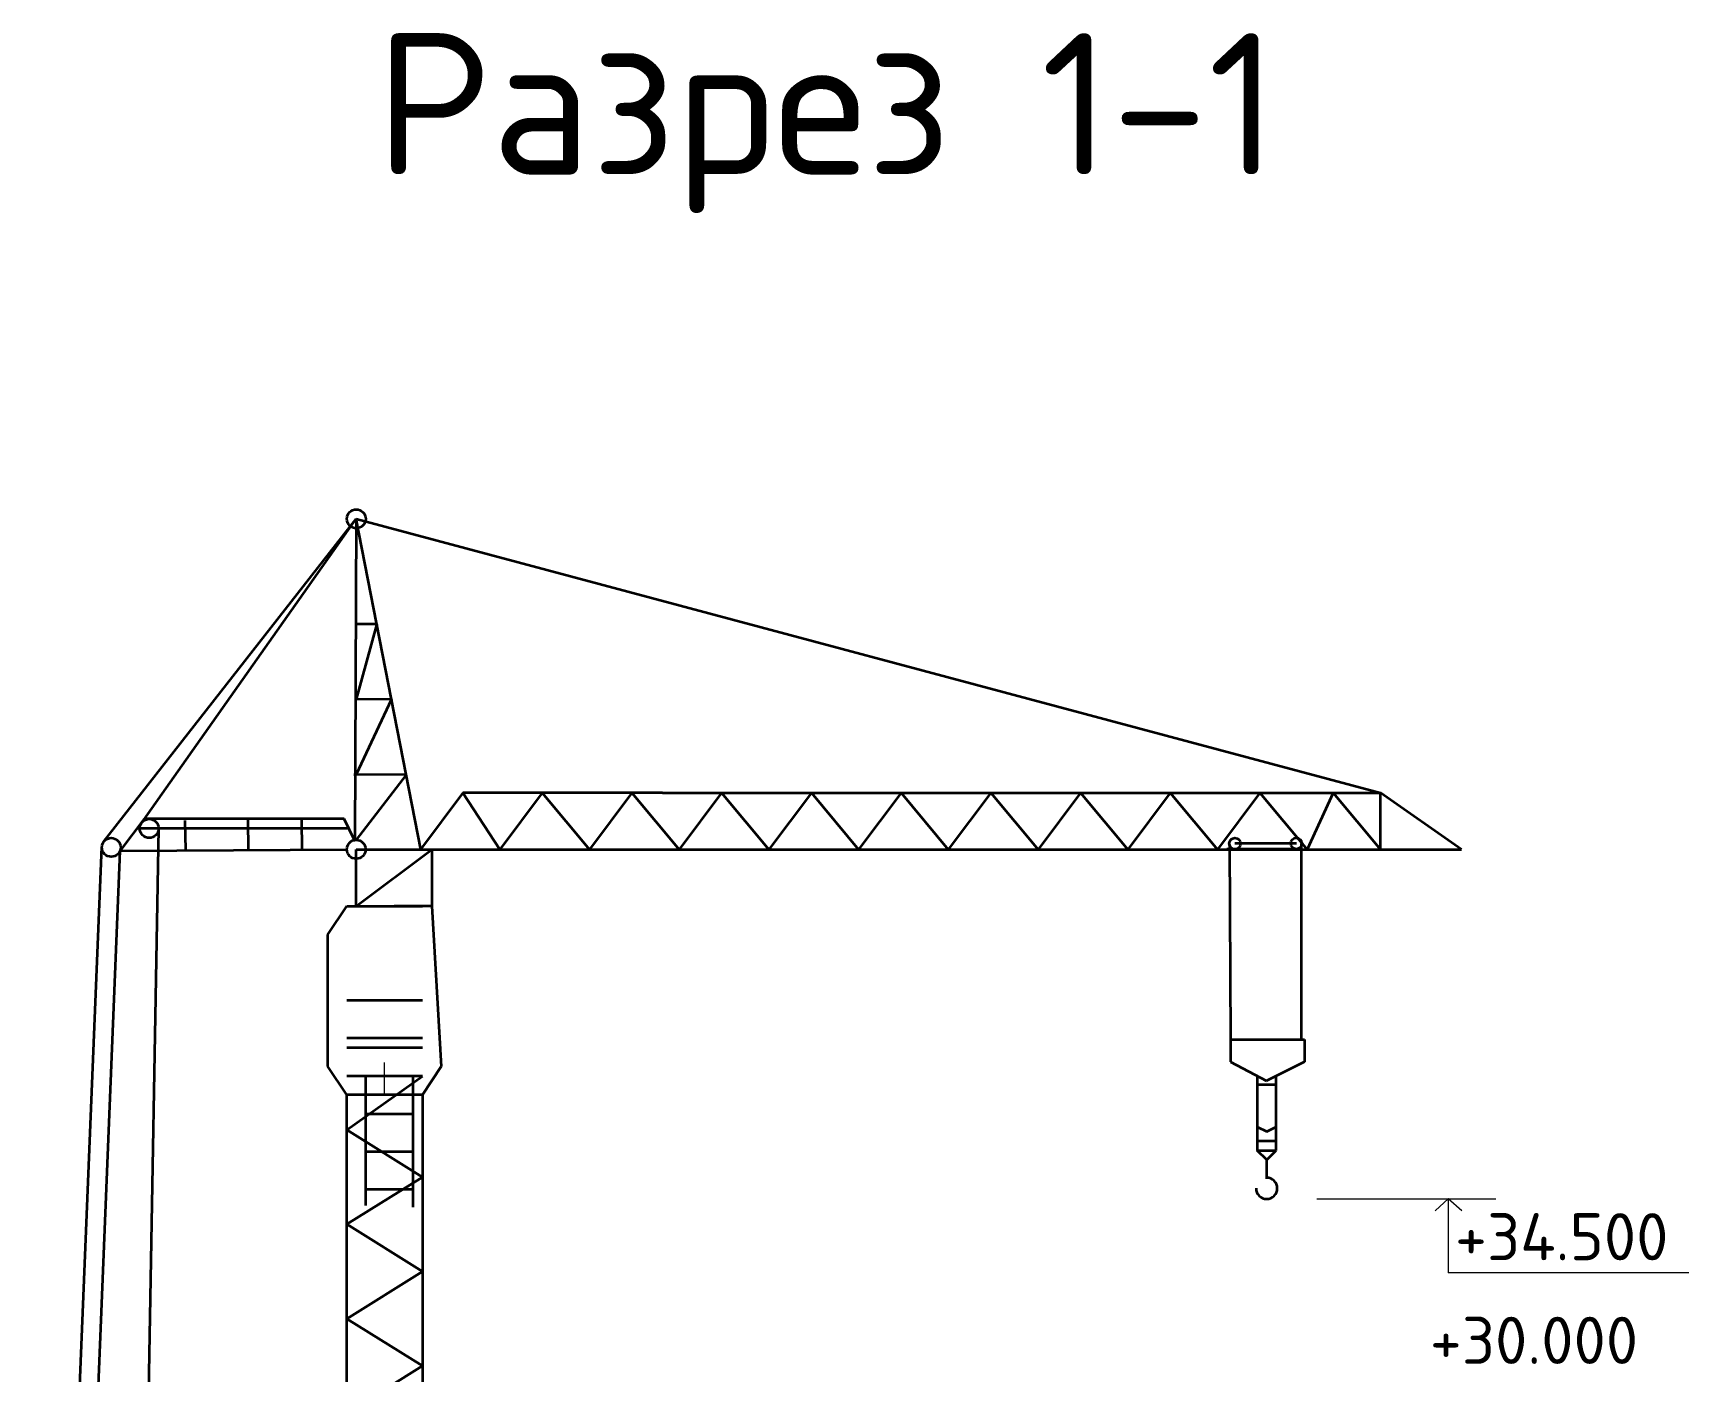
# Model space of a CAD drawing. Header units: millimetres. Extents: x -782 to 10910, y 3841 to 13237.
# Drawn here: x -636.6 to -566.4, y 4303.1 to 4359.9 of the extents above; entities that cross this region are included whole.
import ezdxf

# ---------------------------------------------------------------- set-up
doc = ezdxf.new("R2010")
doc.units = ezdxf.units.MM
doc.layers.add('Узлы', color=4, linetype='Continuous', lineweight=30)
doc.styles.add('2.5', font='isocpeur.ttf', dxfattribs={"height": 2})
doc.styles.add('Isocpeur', font='isocpeur.ttf')

msp = doc.modelspace()

# ---------------------------------------------------------------- linework, layer by layer
at = {"lineweight": 35}
for p, q in [((-633.652611, 4325.56062), (-622.93183, 4339.268297)), ((-631.950834, 4326.491914), (-622.93183, 4339.268297)), ((-622.93183, 4339.268297), (-622.994038, 4325.63866)), ((-622.93183, 4339.268297), (-579.479103, 4327.647162)), ((-620.187475, 4325.242789), (-622.93183, 4339.268297)), ((-620.187475, 4325.242789), (-622.93183, 4339.268297)), ((-622.952156, 4334.814899), (-622.059642, 4334.810825)), ((-622.059642, 4334.810825), (-622.93183, 4331.609943)), ((-622.966699, 4331.628468), (-621.435586, 4331.62148)), ((-621.435586, 4331.62148), (-622.93183, 4328.415786)), ((-623.035231, 4328.414988), (-620.811531, 4328.432134)), ((-620.811531, 4328.411586), (-622.93183, 4325.643518)), ((-618.406824, 4327.647162), (-620.210103, 4325.242789)), ((-609.937191, 4327.647162), (-618.406824, 4327.647162)), ((-618.406824, 4327.647162), (-616.848074, 4325.242789)), ((-615.044794, 4327.647162), (-616.848074, 4325.242789)), ((-615.044794, 4327.647162), (-613.04115, 4325.242789)), ((-611.23787, 4327.647162), (-613.04115, 4325.242789)), ((-611.23787, 4327.647162), (-609.234226, 4325.242789)), ((-609.937191, 4327.647162), (-579.479103, 4327.647162)), ((-609.937191, 4327.647162), (-579.479103, 4327.647162)), ((-607.430947, 4327.647162), (-609.234226, 4325.242789)), ((-607.430947, 4327.647162), (-605.427303, 4325.242789)), ((-603.624023, 4327.647162), (-605.427303, 4325.242789)), ((-603.624023, 4327.647162), (-601.620379, 4325.242789)), ((-599.8171, 4327.647162), (-601.620379, 4325.242789)), ((-599.8171, 4327.647162), (-597.813455, 4325.242789)), ((-596.010176, 4327.647162), (-597.813455, 4325.242789)), ((-596.010176, 4327.647162), (-594.006532, 4325.242789)), ((-592.203252, 4327.647162), (-594.006532, 4325.242789)), ((-592.203252, 4327.647162), (-590.199608, 4325.242789)), ((-588.396329, 4327.647162), (-590.199608, 4325.242789)), ((-588.396329, 4327.647162), (-586.392685, 4325.242789)), ((-584.589405, 4327.647162), (-586.392685, 4325.242789)), ((-584.589405, 4327.647162), (-582.585761, 4325.242789)), ((-581.482216, 4327.647162), (-582.585761, 4325.242789)), ((-581.482216, 4327.647162), (-579.479103, 4325.242789)), ((-576.043225, 4325.242789), (-579.479103, 4327.647162)), ((-579.479103, 4325.242789), (-579.479103, 4327.647162)), ((-632.921413, 4325.204134), (-631.92229, 4326.532349)), ((-632.692706, 4247.621198), (-631.315541, 4326.124592)), ((-623.243414, 4326.131621), (-632.202603, 4326.131621)), ((-623.440112, 4326.532349), (-631.92229, 4326.532349)), ((-630.1701, 4325.215225), (-630.186619, 4326.470824)), ((-627.507454, 4325.22681), (-627.523973, 4326.482409)), ((-625.225069, 4325.23516), (-625.241589, 4326.490758)), ((-623.000886, 4325.637523), (-623.440112, 4326.532349)), ((-636.643086, 4254.032859), (-633.727201, 4325.343679)), ((-635.836802, 4253.892515), (-632.946704, 4325.182116)), ((-632.946704, 4325.182116), (-623.332558, 4325.242789)), ((-622.93183, 4322.838416), (-619.725999, 4325.242789)), ((-622.93183, 4322.838416), (-622.93183, 4325.242789)), ((-622.93183, 4325.242789), (-620.928186, 4325.242789)), ((-620.928186, 4325.242789), (-609.937191, 4325.242789)), ((-619.725999, 4325.242789), (-619.725999, 4322.838416)), ((-609.937191, 4325.242789), (-576.043225, 4325.242789)), ((-609.937191, 4325.242789), (-576.043225, 4325.242789)), ((-624.134016, 4321.63623), (-623.332558, 4322.838416)), ((-623.332558, 4322.838416), (-620.126728, 4322.838416)), ((-623.332558, 4322.838416), (-621.328914, 4322.838416)), ((-619.725999, 4322.838416), (-621.328914, 4322.838416)), ((-619.725999, 4322.838416), (-619.32527, 4316.026026)), ((-624.134016, 4316.026026), (-624.134016, 4321.63623)), ((-620.126728, 4318.831128), (-623.332558, 4318.831128)), ((-620.126728, 4317.228213), (-623.332558, 4317.228213)), ((-620.126728, 4316.827484), (-623.332558, 4316.827484)), ((-623.332558, 4314.82384), (-624.134016, 4316.026026)), ((-620.126728, 4315.625298), (-623.332558, 4315.625298)), ((-623.332558, 4313.340721), (-620.126728, 4315.625298)), ((-622.531101, 4310.129371), (-622.531101, 4315.625298)), ((-620.527457, 4315.625298), (-620.527457, 4310.065185)), ((-619.32527, 4316.026026), (-620.126728, 4314.82384)), ((-584.706208, 4315.63075), (-584.706208, 4315.26704)), ((-583.904751, 4315.26704), (-583.904751, 4315.623023)), ((-623.332558, 4250.426299), (-623.332558, 4314.82384)), ((-620.126728, 4314.82384), (-623.332558, 4314.82384)), ((-620.126728, 4314.82384), (-620.126728, 4250.827028)), ((-584.706208, 4315.26704), (-584.706208, 4312.461938)), ((-584.706208, 4315.26704), (-583.904751, 4315.26704)), ((-583.904751, 4312.461938), (-583.904751, 4315.26704)), ((-622.531101, 4314.022382), (-620.527457, 4314.022382)), ((-584.706208, 4313.46376), (-584.305479, 4313.263396)), ((-584.305479, 4313.263396), (-583.904751, 4313.46376)), ((-620.126728, 4311.337077), (-623.332558, 4313.340721)), ((-583.904751, 4312.862667), (-584.706208, 4312.862667)), ((-622.531101, 4312.419467), (-620.527457, 4312.419467)), ((-584.305479, 4312.061209), (-584.706208, 4312.461938)), ((-584.706208, 4312.461938), (-583.904751, 4312.461938)), ((-584.305479, 4312.061209), (-583.904751, 4312.461938)), ((-584.305479, 4311.259752), (-584.305479, 4312.061209)), ((-623.332558, 4309.333433), (-620.126728, 4311.337077)), ((-622.531101, 4310.816552), (-620.527457, 4310.816552)), ((-620.126728, 4307.329789), (-623.332558, 4309.333433)), ((-623.332558, 4305.326145), (-620.126728, 4307.329789)), ((-620.126728, 4303.322501), (-623.332558, 4305.326145)), ((-623.332558, 4301.318857), (-620.126728, 4303.322501))]:
    msp.add_line(p, q, dxfattribs=at)
at = {"color": 7, "lineweight": 35}
for p, q in [((-585.883874, 4325.453427), (-585.83863, 4317.17514)), ((-582.830139, 4317.17514), (-582.830139, 4325.492933)), ((-582.830139, 4325.251565), (-585.995871, 4325.251565)), ((-585.838632, 4317.17551), (-582.706945, 4317.17514)), ((-585.83863, 4317.17514), (-585.83863, 4316.226257)), ((-582.706945, 4317.17514), (-582.706945, 4316.226257)), ((-585.83863, 4316.226257), (-584.306636, 4315.420627)), ((-582.706945, 4316.226257), (-584.306636, 4315.420627))]:
    msp.add_line(p, q, dxfattribs=at)
at = {"lineweight": 20}
for p, q in [((-621.729643, 4314.82384), (-621.729643, 4316.203793)), ((-582.180752, 4310.410995), (-574.580396, 4310.410995)), ((-576.588896, 4310.423306), (-577.158279, 4309.89832)), ((-576.602248, 4310.42313), (-576.602248, 4307.277795)), ((-576.602248, 4310.42313), (-576.019236, 4309.913323)), ((-566.391987, 4307.277795), (-576.602248, 4307.277795))]:
    msp.add_line(p, q, dxfattribs=at)
at = {"lineweight": 35}
for centre in [(-622.93183, 4339.268297), (-631.716208, 4326.131621), (-633.326806, 4325.327307), (-622.93183, 4325.242789)]:
    msp.add_circle(centre, 0.400729, dxfattribs=at)
msp.add_arc((-584.305479, 4310.859023), 0.448028, 180, 90, dxfattribs=at)
at = {"layer": 'Узлы', "color": 7, "linetype": 'ByBlock', "lineweight": 35}
msp.add_line((-583.046667, 4325.494822), (-585.65337, 4325.48788), dxfattribs=at)
for centre in [(-585.65337, 4325.48788), (-583.046667, 4325.494822)]:
    msp.add_circle(centre, 0.23856, dxfattribs=at)

# ---------------------------------------------------------------- texts
at = {"insert": (-583.796447, 4352.247732), "char_height": 6, "attachment_point": 9, "style": '2.5'}
msp.add_mtext_dynamic_manual_height_columns('\\A1;Разрез 1-1', width=61.35738638, gutter_width=12.5, heights=[18.189163], dxfattribs=at)
at = {"lineweight": 40, "char_height": 2, "width": 15.99997333, "attachment_point": 5, "style": 'Isocpeur'}
for s, insert in [('+34.500', (-571.788684, 4308.805584)), ('+30.000', (-572.965935, 4304.408756))]:
    msp.add_mtext(s, dxfattribs=dict(at, insert=insert))

doc.saveas('drawing.dxf')
